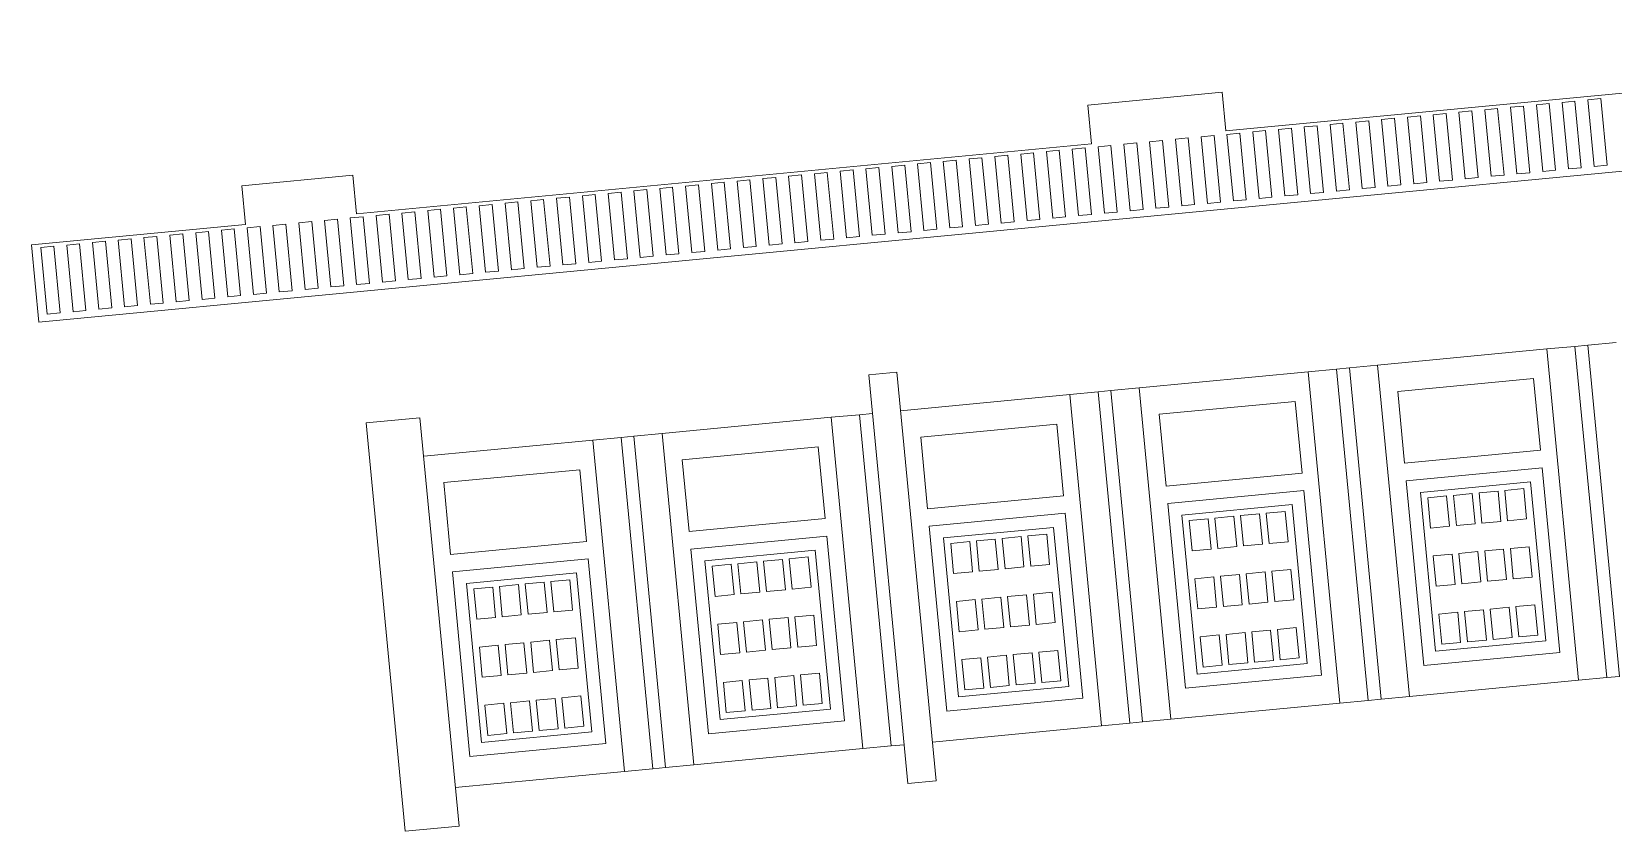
# Model space of a CAD drawing. Header units: millimetres. Extents: x -356 to 984, y -1262 to 367.
# Drawn here: x -305.1 to -183, y -962.8 to -901 of the extents above; entities that cross this region are included whole.
import ezdxf

# ---------------------------------------------------------------- set-up
doc = ezdxf.new("R2010")
doc.units = ezdxf.units.MM

msp = doc.modelspace()

# ---------------------------------------------------------------- linework, layer by layer
at = {"color": 7, "linetype": 'Continuous', "lineweight": 15}
for p, q in [((-212.9, -908.7), (-132.51, -901.03)), ((-304.55, -923.48), (-113.13, -905.21)), ((-223.56, -906.71), (-213.19, -905.72)), ((-213.19, -905.72), (-212.9, -908.7)), ((-184.94, -906.31), (-183.95, -906.21)), ((-183.95, -906.21), (-183.46, -911.36)), ((-223.56, -906.71), (-223.27, -909.69)), ((-196.89, -907.45), (-195.89, -907.35)), ((-196.4, -912.59), (-196.89, -907.45)), ((-195.89, -907.35), (-195.4, -912.5)), ((-194.9, -907.26), (-193.9, -907.16)), ((-194.41, -912.4), (-194.9, -907.26)), ((-193.9, -907.16), (-193.41, -912.31)), ((-192.91, -907.07), (-191.91, -906.97)), ((-192.41, -912.21), (-192.91, -907.07)), ((-191.91, -906.97), (-191.42, -912.12)), ((-190.92, -906.88), (-189.92, -906.78)), ((-190.42, -912.02), (-190.92, -906.88)), ((-189.92, -906.78), (-189.43, -911.93)), ((-188.92, -906.69), (-187.93, -906.59)), ((-188.43, -911.83), (-188.92, -906.69)), ((-187.93, -906.59), (-187.44, -911.74)), ((-186.93, -906.5), (-185.94, -906.4)), ((-186.44, -911.64), (-186.93, -906.5)), ((-185.94, -906.4), (-185.45, -911.55)), ((-184.45, -911.45), (-184.94, -906.31)), ((-210.82, -908.78), (-209.83, -908.68)), ((-209.83, -908.68), (-209.34, -913.83)), ((-208.83, -908.59), (-207.84, -908.49)), ((-208.34, -913.73), (-208.83, -908.59)), ((-207.84, -908.49), (-207.35, -913.64)), ((-206.84, -908.4), (-205.85, -908.3)), ((-206.35, -913.54), (-206.84, -908.4)), ((-205.85, -908.3), (-205.36, -913.45)), ((-204.85, -908.21), (-203.86, -908.11)), ((-204.36, -913.35), (-204.85, -908.21)), ((-203.86, -908.11), (-203.36, -913.26)), ((-202.86, -908.02), (-201.87, -907.92)), ((-202.37, -913.16), (-202.86, -908.02)), ((-201.87, -907.92), (-201.37, -913.07)), ((-200.87, -907.83), (-199.87, -907.73)), ((-200.38, -912.97), (-200.87, -907.83)), ((-199.87, -907.73), (-199.38, -912.88)), ((-198.88, -907.64), (-197.88, -907.54)), ((-198.39, -912.78), (-198.88, -907.64)), ((-197.88, -907.54), (-197.39, -912.69)), ((-280.04, -915.11), (-223.27, -909.69)), ((-222.77, -909.92), (-221.77, -909.82)), ((-222.28, -915.06), (-222.77, -909.92)), ((-221.77, -909.82), (-221.28, -914.97)), ((-220.78, -909.73), (-219.78, -909.63)), ((-220.29, -914.87), (-220.78, -909.73)), ((-219.78, -909.63), (-219.29, -914.78)), ((-218.79, -909.54), (-217.79, -909.44)), ((-218.3, -914.68), (-218.79, -909.54)), ((-217.79, -909.44), (-217.3, -914.59)), ((-216.8, -909.35), (-215.8, -909.25)), ((-216.31, -914.49), (-216.8, -909.35)), ((-215.8, -909.25), (-215.31, -914.4)), ((-214.81, -909.16), (-213.81, -909.06)), ((-214.32, -914.3), (-214.81, -909.16)), ((-213.81, -909.06), (-213.32, -914.21)), ((-212.82, -908.97), (-211.82, -908.87)), ((-212.32, -914.11), (-212.82, -908.97)), ((-211.82, -908.87), (-211.33, -914.02)), ((-210.33, -913.92), (-210.82, -908.78)), ((-236.71, -911.25), (-235.71, -911.15)), ((-235.71, -911.15), (-235.22, -916.3)), ((-234.72, -911.06), (-233.72, -910.96)), ((-234.22, -916.2), (-234.72, -911.06)), ((-233.72, -910.96), (-233.23, -916.11)), ((-232.72, -910.87), (-231.73, -910.77)), ((-232.23, -916.01), (-232.72, -910.87)), ((-231.73, -910.77), (-231.24, -915.92)), ((-230.73, -910.68), (-229.74, -910.58)), ((-230.24, -915.82), (-230.73, -910.68)), ((-229.74, -910.58), (-229.25, -915.73)), ((-228.74, -910.49), (-227.75, -910.39)), ((-228.25, -915.63), (-228.74, -910.49)), ((-227.75, -910.39), (-227.26, -915.54)), ((-226.75, -910.3), (-225.76, -910.2)), ((-226.26, -915.44), (-226.75, -910.3)), ((-225.76, -910.2), (-225.27, -915.35)), ((-224.76, -910.11), (-223.77, -910.01)), ((-224.27, -915.25), (-224.76, -910.11)), ((-223.77, -910.01), (-223.27, -915.16)), ((-288.89, -912.95), (-280.32, -912.13)), ((-280.32, -912.13), (-280.04, -915.11)), ((-248.65, -912.39), (-247.66, -912.29)), ((-248.16, -917.53), (-248.65, -912.39)), ((-247.66, -912.29), (-247.17, -917.44)), ((-246.66, -912.2), (-245.67, -912.1)), ((-246.17, -917.34), (-246.66, -912.2)), ((-245.67, -912.1), (-245.17, -917.25)), ((-244.67, -912.01), (-243.68, -911.91)), ((-244.18, -917.15), (-244.67, -912.01)), ((-243.68, -911.91), (-243.18, -917.06)), ((-242.68, -911.82), (-241.68, -911.72)), ((-242.19, -916.96), (-242.68, -911.82)), ((-241.68, -911.72), (-241.19, -916.87)), ((-240.69, -911.63), (-239.69, -911.53)), ((-240.2, -916.77), (-240.69, -911.63)), ((-239.69, -911.53), (-239.2, -916.68)), ((-238.7, -911.44), (-237.7, -911.34)), ((-238.21, -916.58), (-238.7, -911.44)), ((-237.7, -911.34), (-237.21, -916.49)), ((-236.22, -916.39), (-236.71, -911.25)), ((-193.41, -912.31), (-194.41, -912.4)), ((-191.42, -912.12), (-192.41, -912.21)), ((-189.43, -911.93), (-190.42, -912.02)), ((-187.44, -911.74), (-188.43, -911.83)), ((-185.45, -911.55), (-186.44, -911.64)), ((-183.46, -911.36), (-184.45, -911.45)), ((-288.89, -912.95), (-288.61, -915.93)), ((-260.6, -913.53), (-259.6, -913.43)), ((-260.11, -918.67), (-260.6, -913.53)), ((-259.6, -913.43), (-259.11, -918.58)), ((-258.61, -913.34), (-257.61, -913.24)), ((-258.12, -918.48), (-258.61, -913.34)), ((-257.61, -913.24), (-257.12, -918.39)), ((-256.62, -913.15), (-255.62, -913.05)), ((-256.13, -918.29), (-256.62, -913.15)), ((-255.62, -913.05), (-255.13, -918.2)), ((-254.63, -912.96), (-253.63, -912.86)), ((-254.13, -918.1), (-254.63, -912.96)), ((-253.63, -912.86), (-253.14, -918.01)), ((-252.63, -912.77), (-251.64, -912.67)), ((-252.14, -917.91), (-252.63, -912.77)), ((-251.64, -912.67), (-251.15, -917.82)), ((-250.64, -912.58), (-249.65, -912.48)), ((-250.15, -917.72), (-250.64, -912.58)), ((-249.65, -912.48), (-249.16, -917.63)), ((-205.36, -913.45), (-206.35, -913.54)), ((-203.36, -913.26), (-204.36, -913.35)), ((-201.37, -913.07), (-202.37, -913.16)), ((-199.38, -912.88), (-200.38, -912.97)), ((-197.39, -912.69), (-198.39, -912.78)), ((-195.4, -912.5), (-196.4, -912.59)), ((-274.53, -914.86), (-273.54, -914.76)), ((-273.54, -914.76), (-273.05, -919.91)), ((-272.54, -914.67), (-271.55, -914.57)), ((-272.05, -919.81), (-272.54, -914.67)), ((-271.55, -914.57), (-271.06, -919.72)), ((-270.55, -914.48), (-269.56, -914.38)), ((-270.06, -919.62), (-270.55, -914.48)), ((-269.56, -914.38), (-269.07, -919.53)), ((-268.56, -914.29), (-267.57, -914.19)), ((-268.07, -919.43), (-268.56, -914.29)), ((-267.57, -914.19), (-267.08, -919.34)), ((-266.57, -914.1), (-265.58, -914)), ((-266.08, -919.24), (-266.57, -914.1)), ((-265.58, -914), (-265.08, -919.15)), ((-264.58, -913.91), (-263.58, -913.81)), ((-264.09, -919.05), (-264.58, -913.91)), ((-263.58, -913.81), (-263.09, -918.96)), ((-262.59, -913.72), (-261.59, -913.62)), ((-262.1, -918.86), (-262.59, -913.72)), ((-261.59, -913.62), (-261.1, -918.77)), ((-219.29, -914.78), (-220.29, -914.87)), ((-217.3, -914.59), (-218.3, -914.68)), ((-215.31, -914.4), (-216.31, -914.49)), ((-213.32, -914.21), (-214.32, -914.3)), ((-211.33, -914.02), (-212.32, -914.11)), ((-209.34, -913.83), (-210.33, -913.92)), ((-207.35, -913.64), (-208.34, -913.73)), ((-305.12, -917.51), (-288.61, -915.93)), ((-286.48, -916), (-285.49, -915.9)), ((-285.99, -921.14), (-286.48, -916)), ((-285.49, -915.9), (-284.99, -921.05)), ((-284.49, -915.81), (-283.49, -915.71)), ((-284, -920.95), (-284.49, -915.81)), ((-283.49, -915.71), (-283, -920.86)), ((-282.5, -915.62), (-281.5, -915.52)), ((-282.01, -920.76), (-282.5, -915.62)), ((-281.5, -915.52), (-281.01, -920.67)), ((-280.51, -915.43), (-279.51, -915.33)), ((-280.02, -920.57), (-280.51, -915.43)), ((-279.51, -915.33), (-279.02, -920.48)), ((-278.52, -915.24), (-277.52, -915.14)), ((-278.03, -920.38), (-278.52, -915.24)), ((-277.52, -915.14), (-277.03, -920.29)), ((-276.53, -915.05), (-275.53, -914.95)), ((-276.03, -920.19), (-276.53, -915.05)), ((-275.53, -914.95), (-275.04, -920.1)), ((-274.04, -920), (-274.53, -914.86)), ((-231.24, -915.92), (-232.23, -916.01)), ((-229.25, -915.73), (-230.24, -915.82)), ((-227.26, -915.54), (-228.25, -915.63)), ((-225.27, -915.35), (-226.26, -915.44)), ((-223.27, -915.16), (-224.27, -915.25)), ((-221.28, -914.97), (-222.28, -915.06)), ((-300.42, -917.33), (-299.42, -917.23)), ((-299.42, -917.23), (-298.93, -922.38)), ((-298.43, -917.14), (-297.43, -917.04)), ((-297.94, -922.29), (-298.43, -917.14)), ((-297.43, -917.04), (-296.94, -922.19)), ((-296.44, -916.95), (-295.44, -916.85)), ((-295.94, -922.1), (-296.44, -916.95)), ((-295.44, -916.85), (-294.95, -922)), ((-294.44, -916.76), (-293.45, -916.66)), ((-293.95, -921.91), (-294.44, -916.76)), ((-293.45, -916.66), (-292.96, -921.81)), ((-292.45, -916.57), (-291.46, -916.47)), ((-291.96, -921.72), (-292.45, -916.57)), ((-291.46, -916.47), (-290.97, -921.62)), ((-290.46, -916.38), (-289.47, -916.28)), ((-289.97, -921.53), (-290.46, -916.38)), ((-289.47, -916.28), (-288.98, -921.43)), ((-288.47, -916.19), (-287.48, -916.09)), ((-287.98, -921.34), (-288.47, -916.19)), ((-287.48, -916.09), (-286.98, -921.24)), ((-245.17, -917.25), (-246.17, -917.34)), ((-243.18, -917.06), (-244.18, -917.15)), ((-241.19, -916.87), (-242.19, -916.96)), ((-239.2, -916.68), (-240.2, -916.77)), ((-237.21, -916.49), (-238.21, -916.58)), ((-235.22, -916.3), (-236.22, -916.39)), ((-233.23, -916.11), (-234.22, -916.2)), ((-304.55, -923.48), (-305.12, -917.51)), ((-304.4, -917.71), (-303.4, -917.61)), ((-303.91, -922.86), (-304.4, -917.71)), ((-303.4, -917.61), (-302.91, -922.76)), ((-302.41, -917.52), (-301.41, -917.42)), ((-301.92, -922.67), (-302.41, -917.52)), ((-301.41, -917.42), (-300.92, -922.57)), ((-299.93, -922.48), (-300.42, -917.33)), ((-257.12, -918.39), (-258.12, -918.48)), ((-255.13, -918.2), (-256.13, -918.29)), ((-253.14, -918.01), (-254.13, -918.1)), ((-251.15, -917.82), (-252.14, -917.91)), ((-249.16, -917.63), (-250.15, -917.72)), ((-247.17, -917.44), (-248.16, -917.53)), ((-271.06, -919.72), (-272.05, -919.81)), ((-269.07, -919.53), (-270.06, -919.62)), ((-267.08, -919.34), (-268.07, -919.43)), ((-265.08, -919.15), (-266.08, -919.24)), ((-263.09, -918.96), (-264.09, -919.05)), ((-261.1, -918.77), (-262.1, -918.86)), ((-259.11, -918.58), (-260.11, -918.67)), ((-283, -920.86), (-284, -920.95)), ((-281.01, -920.67), (-282.01, -920.76)), ((-279.02, -920.48), (-280.02, -920.57)), ((-277.03, -920.29), (-278.03, -920.38)), ((-275.04, -920.1), (-276.03, -920.19)), ((-273.05, -919.91), (-274.04, -920)), ((-294.95, -922), (-295.94, -922.1)), ((-292.96, -921.81), (-293.95, -921.91)), ((-290.97, -921.62), (-291.96, -921.72)), ((-288.98, -921.43), (-289.97, -921.53)), ((-286.98, -921.24), (-287.98, -921.34)), ((-284.99, -921.05), (-285.99, -921.14)), ((-302.91, -922.76), (-303.91, -922.86)), ((-300.92, -922.57), (-301.92, -922.67)), ((-298.93, -922.38), (-299.93, -922.48)), ((-296.94, -922.19), (-297.94, -922.29)), ((-201.18, -926.8), (-188.12, -925.55)), ((-188.12, -925.55), (-185.94, -925.35)), ((-188.12, -925.55), (-185.67, -951.15)), ((-185.94, -925.35), (-184.94, -925.25)), ((-183.49, -950.94), (-185.94, -925.35)), ((-184.94, -925.25), (-182.76, -925.04)), ((-184.94, -925.25), (-182.5, -950.85)), ((-204.35, -927.11), (-203.36, -927.01)), ((-203.36, -927.01), (-201.18, -926.8)), ((-203.36, -927.01), (-200.91, -952.61)), ((-198.73, -952.4), (-201.18, -926.8)), ((-240.48, -927.54), (-238.3, -927.34)), ((-240.48, -927.54), (-237.46, -959.12)), ((-235.28, -958.91), (-238.3, -927.34)), ((-219.59, -928.56), (-206.53, -927.31)), ((-206.53, -927.31), (-204.35, -927.11)), ((-206.53, -927.31), (-204.09, -952.91)), ((-201.91, -952.7), (-204.35, -927.11)), ((-199.63, -928.84), (-189.13, -927.84)), ((-189.13, -927.84), (-188.6, -933.38)), ((-238.01, -930.32), (-224.95, -929.07)), ((-224.95, -929.07), (-222.77, -928.87)), ((-224.95, -929.07), (-222.5, -954.67)), ((-222.77, -928.87), (-221.77, -928.77)), ((-220.32, -954.46), (-222.77, -928.87)), ((-221.77, -928.77), (-219.59, -928.56)), ((-221.77, -928.77), (-219.33, -954.37)), ((-217.15, -954.16), (-219.59, -928.56)), ((-199.1, -934.38), (-199.63, -928.84)), ((-243.37, -930.83), (-241.19, -930.63)), ((-241.19, -930.63), (-240.19, -930.53)), ((-238.74, -956.22), (-241.19, -930.63)), ((-218.04, -930.6), (-207.54, -929.6)), ((-217.51, -936.14), (-218.04, -930.6)), ((-207.54, -929.6), (-207.01, -935.14)), ((-279.29, -931.25), (-275.13, -930.86)), ((-276.27, -962.82), (-279.29, -931.25)), ((-272.11, -962.43), (-275.13, -930.86)), ((-256.43, -932.08), (-243.37, -930.83)), ((-243.37, -930.83), (-240.92, -956.43)), ((-236.46, -932.36), (-225.96, -931.36)), ((-225.96, -931.36), (-225.43, -936.9)), ((-274.84, -933.84), (-261.78, -932.59)), ((-261.78, -932.59), (-259.6, -932.39)), ((-261.78, -932.59), (-259.33, -958.19)), ((-259.6, -932.39), (-258.61, -932.29)), ((-257.16, -957.98), (-259.6, -932.39)), ((-258.61, -932.29), (-256.43, -932.08)), ((-258.61, -932.29), (-256.16, -957.89)), ((-253.98, -957.68), (-256.43, -932.08)), ((-254.88, -934.12), (-244.37, -933.12)), ((-244.37, -933.12), (-243.84, -938.66)), ((-235.93, -937.9), (-236.46, -932.36)), ((-254.35, -939.66), (-254.88, -934.12)), ((-188.6, -933.38), (-199.1, -934.38)), ((-273.29, -935.88), (-262.79, -934.88)), ((-262.79, -934.88), (-262.26, -940.42)), ((-207.01, -935.14), (-217.51, -936.14)), ((-198.97, -935.73), (-188.47, -934.73)), ((-188.47, -934.73), (-187.1, -949)), ((-272.76, -941.42), (-273.29, -935.88)), ((-217.39, -937.49), (-206.88, -936.49)), ((-206.88, -936.49), (-205.52, -950.76)), ((-197.6, -950.01), (-198.97, -935.73)), ((-197.88, -936.63), (-189.37, -935.82)), ((-196.7, -948.91), (-197.88, -936.63)), ((-195.33, -936.86), (-193.87, -936.72)), ((-193.87, -936.72), (-193.64, -939.06)), ((-193.34, -936.67), (-191.88, -936.53)), ((-193.12, -939.01), (-193.34, -936.67)), ((-191.88, -936.53), (-191.66, -938.87)), ((-191.36, -936.48), (-189.9, -936.34)), ((-191.14, -938.82), (-191.36, -936.48)), ((-189.9, -936.34), (-189.68, -938.68)), ((-189.37, -935.82), (-188.19, -948.1)), ((-225.43, -936.9), (-235.93, -937.9)), ((-216.02, -951.77), (-217.39, -937.49)), ((-216.29, -938.39), (-207.78, -937.58)), ((-207.78, -937.58), (-206.61, -949.86)), ((-197.31, -937.05), (-195.85, -936.91)), ((-197.09, -939.39), (-197.31, -937.05)), ((-195.85, -936.91), (-195.62, -939.25)), ((-195.1, -939.2), (-195.33, -936.86)), ((-243.84, -938.66), (-254.35, -939.66)), ((-235.8, -939.25), (-225.3, -938.25)), ((-234.44, -953.53), (-235.8, -939.25)), ((-225.3, -938.25), (-223.94, -952.52)), ((-215.12, -950.67), (-216.29, -938.39)), ((-215.73, -938.81), (-214.26, -938.67)), ((-215.5, -941.15), (-215.73, -938.81)), ((-214.26, -938.67), (-214.04, -941.01)), ((-213.74, -938.62), (-212.28, -938.48)), ((-213.52, -940.96), (-213.74, -938.62)), ((-212.28, -938.48), (-212.06, -940.82)), ((-211.76, -938.43), (-210.3, -938.29)), ((-211.54, -940.77), (-211.76, -938.43)), ((-210.3, -938.29), (-210.08, -940.63)), ((-209.78, -938.24), (-208.32, -938.1)), ((-209.55, -940.58), (-209.78, -938.24)), ((-208.32, -938.1), (-208.09, -940.44)), ((-195.62, -939.25), (-197.09, -939.39)), ((-193.64, -939.06), (-195.1, -939.2)), ((-191.66, -938.87), (-193.12, -939.01)), ((-189.68, -938.68), (-191.14, -938.82)), ((-262.26, -940.42), (-272.76, -941.42)), ((-254.22, -941.01), (-243.72, -940.01)), ((-243.72, -940.01), (-242.35, -954.28)), ((-234.71, -940.15), (-226.2, -939.34)), ((-233.54, -952.43), (-234.71, -940.15)), ((-234.14, -940.57), (-232.68, -940.43)), ((-232.68, -940.43), (-232.46, -942.77)), ((-232.16, -940.38), (-230.7, -940.24)), ((-231.94, -942.72), (-232.16, -940.38)), ((-230.7, -940.24), (-230.47, -942.58)), ((-230.18, -940.19), (-228.71, -940.05)), ((-229.95, -942.53), (-230.18, -940.19)), ((-228.71, -940.05), (-228.49, -942.39)), ((-228.19, -940), (-226.73, -939.86)), ((-227.97, -942.34), (-228.19, -940)), ((-226.73, -939.86), (-226.51, -942.2)), ((-226.2, -939.34), (-225.03, -951.62)), ((-208.09, -940.44), (-209.55, -940.58)), ((-252.85, -955.29), (-254.22, -941.01)), ((-253.13, -941.91), (-244.62, -941.1)), ((-246.61, -941.76), (-245.15, -941.62)), ((-245.15, -941.62), (-244.92, -943.96)), ((-244.62, -941.1), (-243.44, -953.38)), ((-233.92, -942.91), (-234.14, -940.57)), ((-214.04, -941.01), (-215.5, -941.15)), ((-212.06, -940.82), (-213.52, -940.96)), ((-210.08, -940.63), (-211.54, -940.77)), ((-196.88, -941.54), (-195.42, -941.4)), ((-196.66, -943.88), (-196.88, -941.54)), ((-195.42, -941.4), (-195.2, -943.74)), ((-194.9, -941.35), (-193.44, -941.21)), ((-194.67, -943.69), (-194.9, -941.35)), ((-193.44, -941.21), (-193.21, -943.55)), ((-192.91, -941.16), (-191.45, -941.02)), ((-192.69, -943.5), (-192.91, -941.16)), ((-191.45, -941.02), (-191.23, -943.36)), ((-190.93, -940.97), (-189.47, -940.83)), ((-190.71, -943.31), (-190.93, -940.97)), ((-189.47, -940.83), (-189.25, -943.17)), ((-272.63, -942.77), (-262.13, -941.77)), ((-271.27, -957.05), (-272.63, -942.77)), ((-271.54, -943.67), (-263.03, -942.86)), ((-263.03, -942.86), (-261.86, -955.14)), ((-262.13, -941.77), (-260.77, -956.04)), ((-251.95, -954.19), (-253.13, -941.91)), ((-252.56, -942.33), (-251.1, -942.19)), ((-252.33, -944.67), (-252.56, -942.33)), ((-251.1, -942.19), (-250.87, -944.53)), ((-250.58, -942.14), (-249.11, -942)), ((-250.35, -944.48), (-250.58, -942.14)), ((-249.11, -942), (-248.89, -944.34)), ((-248.59, -941.95), (-247.13, -941.81)), ((-248.37, -944.29), (-248.59, -941.95)), ((-247.13, -941.81), (-246.91, -944.15)), ((-246.39, -944.1), (-246.61, -941.76)), ((-232.46, -942.77), (-233.92, -942.91)), ((-230.47, -942.58), (-231.94, -942.72)), ((-228.49, -942.39), (-229.95, -942.53)), ((-226.51, -942.2), (-227.97, -942.34)), ((-211.33, -942.92), (-209.87, -942.78)), ((-211.11, -945.26), (-211.33, -942.92)), ((-209.87, -942.78), (-209.65, -945.12)), ((-209.35, -942.73), (-207.89, -942.59)), ((-209.12, -945.07), (-209.35, -942.73)), ((-207.89, -942.59), (-207.66, -944.93)), ((-270.37, -955.96), (-271.54, -943.67)), ((-270.97, -944.09), (-269.51, -943.95)), ((-270.75, -946.43), (-270.97, -944.09)), ((-269.51, -943.95), (-269.29, -946.29)), ((-268.99, -943.9), (-267.53, -943.76)), ((-268.77, -946.24), (-268.99, -943.9)), ((-267.53, -943.76), (-267.31, -946.1)), ((-267.01, -943.71), (-265.55, -943.57)), ((-266.78, -946.05), (-267.01, -943.71)), ((-265.55, -943.57), (-265.32, -945.91)), ((-265.03, -943.52), (-263.56, -943.38)), ((-264.8, -945.86), (-265.03, -943.52)), ((-263.56, -943.38), (-263.34, -945.72)), ((-246.91, -944.15), (-248.37, -944.29)), ((-244.92, -943.96), (-246.39, -944.1)), ((-215.3, -943.3), (-213.84, -943.16)), ((-215.07, -945.64), (-215.3, -943.3)), ((-213.84, -943.16), (-213.61, -945.5)), ((-213.31, -943.11), (-211.85, -942.97)), ((-213.09, -945.45), (-213.31, -943.11)), ((-211.85, -942.97), (-211.63, -945.31)), ((-195.2, -943.74), (-196.66, -943.88)), ((-193.21, -943.55), (-194.67, -943.69)), ((-191.23, -943.36), (-192.69, -943.5)), ((-189.25, -943.17), (-190.71, -943.31)), ((-250.87, -944.53), (-252.33, -944.67)), ((-248.89, -944.34), (-250.35, -944.48)), ((-233.71, -945.06), (-232.25, -944.92)), ((-233.49, -947.4), (-233.71, -945.06)), ((-232.25, -944.92), (-232.03, -947.26)), ((-231.73, -944.87), (-230.27, -944.73)), ((-231.51, -947.21), (-231.73, -944.87)), ((-230.27, -944.73), (-230.04, -947.07)), ((-229.75, -944.68), (-228.29, -944.54)), ((-229.52, -947.02), (-229.75, -944.68)), ((-228.29, -944.54), (-228.06, -946.88)), ((-227.76, -944.49), (-226.3, -944.35)), ((-227.54, -946.83), (-227.76, -944.49)), ((-226.3, -944.35), (-226.08, -946.69)), ((-211.63, -945.31), (-213.09, -945.45)), ((-209.65, -945.12), (-211.11, -945.26)), ((-207.66, -944.93), (-209.12, -945.07)), ((-190.5, -945.46), (-189.04, -945.32)), ((-189.04, -945.32), (-188.82, -947.66)), ((-269.29, -946.29), (-270.75, -946.43)), ((-267.31, -946.1), (-268.77, -946.24)), ((-265.32, -945.91), (-266.78, -946.05)), ((-263.34, -945.72), (-264.8, -945.86)), ((-250.15, -946.63), (-248.68, -946.49)), ((-248.68, -946.49), (-248.46, -948.83)), ((-248.16, -946.44), (-246.7, -946.3)), ((-247.94, -948.78), (-248.16, -946.44)), ((-246.7, -946.3), (-246.48, -948.64)), ((-246.18, -946.25), (-244.72, -946.11)), ((-245.96, -948.59), (-246.18, -946.25)), ((-244.72, -946.11), (-244.5, -948.45)), ((-213.61, -945.5), (-215.07, -945.64)), ((-196.45, -946.03), (-194.99, -945.89)), ((-196.23, -948.37), (-196.45, -946.03)), ((-194.99, -945.89), (-194.77, -948.23)), ((-194.47, -945.84), (-193.01, -945.7)), ((-194.24, -948.18), (-194.47, -945.84)), ((-193.01, -945.7), (-192.78, -948.04)), ((-192.49, -945.65), (-191.02, -945.51)), ((-192.26, -947.99), (-192.49, -945.65)), ((-191.02, -945.51), (-190.8, -947.85)), ((-190.28, -947.8), (-190.5, -945.46)), ((-252.13, -946.82), (-250.67, -946.68)), ((-251.91, -949.16), (-252.13, -946.82)), ((-250.67, -946.68), (-250.44, -949.02)), ((-249.92, -948.97), (-250.15, -946.63)), ((-232.03, -947.26), (-233.49, -947.4)), ((-230.04, -947.07), (-231.51, -947.21)), ((-228.06, -946.88), (-229.52, -947.02)), ((-226.08, -946.69), (-227.54, -946.83)), ((-214.87, -947.79), (-213.41, -947.65)), ((-214.64, -950.13), (-214.87, -947.79)), ((-213.41, -947.65), (-213.18, -949.99)), ((-212.88, -947.6), (-211.42, -947.46)), ((-212.66, -949.94), (-212.88, -947.6)), ((-211.42, -947.46), (-211.2, -949.8)), ((-210.9, -947.41), (-209.44, -947.27)), ((-210.68, -949.75), (-210.9, -947.41)), ((-209.44, -947.27), (-209.22, -949.61)), ((-208.92, -947.22), (-207.46, -947.08)), ((-208.7, -949.56), (-208.92, -947.22)), ((-207.46, -947.08), (-207.23, -949.42)), ((-188.82, -947.66), (-190.28, -947.8)), ((-270.54, -948.58), (-269.08, -948.44)), ((-270.32, -950.92), (-270.54, -948.58)), ((-269.08, -948.44), (-268.86, -950.78)), ((-268.56, -948.39), (-267.1, -948.25)), ((-268.34, -950.73), (-268.56, -948.39)), ((-267.1, -948.25), (-266.88, -950.59)), ((-266.58, -948.2), (-265.12, -948.06)), ((-266.36, -950.54), (-266.58, -948.2)), ((-265.12, -948.06), (-264.89, -950.4)), ((-264.6, -948.01), (-263.13, -947.87)), ((-264.37, -950.35), (-264.6, -948.01)), ((-263.13, -947.87), (-262.91, -950.21)), ((-250.44, -949.02), (-251.91, -949.16)), ((-248.46, -948.83), (-249.92, -948.97)), ((-246.48, -948.64), (-247.94, -948.78)), ((-244.5, -948.45), (-245.96, -948.59)), ((-229.32, -949.17), (-227.86, -949.03)), ((-227.86, -949.03), (-227.63, -951.37)), ((-227.33, -948.98), (-225.87, -948.84)), ((-227.11, -951.32), (-227.33, -948.98)), ((-225.87, -948.84), (-225.65, -951.18)), ((-187.1, -949), (-197.6, -950.01)), ((-188.19, -948.1), (-196.7, -948.91)), ((-194.77, -948.23), (-196.23, -948.37)), ((-192.78, -948.04), (-194.24, -948.18)), ((-190.8, -947.85), (-192.26, -947.99)), ((-262.91, -950.21), (-264.37, -950.35)), ((-233.28, -949.55), (-231.82, -949.41)), ((-233.06, -951.89), (-233.28, -949.55)), ((-231.82, -949.41), (-231.6, -951.75)), ((-231.3, -949.36), (-229.84, -949.22)), ((-231.08, -951.7), (-231.3, -949.36)), ((-229.84, -949.22), (-229.62, -951.56)), ((-229.09, -951.51), (-229.32, -949.17)), ((-206.61, -949.86), (-215.12, -950.67)), ((-213.18, -949.99), (-214.64, -950.13)), ((-211.2, -949.8), (-212.66, -949.94)), ((-209.22, -949.61), (-210.68, -949.75)), ((-207.23, -949.42), (-208.7, -949.56)), ((-268.86, -950.78), (-270.32, -950.92)), ((-266.88, -950.59), (-268.34, -950.73)), ((-264.89, -950.4), (-266.36, -950.54)), ((-251.7, -951.31), (-250.24, -951.17)), ((-251.48, -953.65), (-251.7, -951.31)), ((-250.24, -951.17), (-250.01, -953.51)), ((-249.72, -951.12), (-248.26, -950.98)), ((-249.49, -953.46), (-249.72, -951.12)), ((-248.26, -950.98), (-248.03, -953.32)), ((-247.73, -950.93), (-246.27, -950.79)), ((-247.51, -953.27), (-247.73, -950.93)), ((-246.27, -950.79), (-246.05, -953.13)), ((-245.75, -950.74), (-244.29, -950.6)), ((-245.53, -953.08), (-245.75, -950.74)), ((-244.29, -950.6), (-244.07, -952.94)), ((-227.63, -951.37), (-229.09, -951.51)), ((-225.65, -951.18), (-227.11, -951.32)), ((-205.52, -950.76), (-216.02, -951.77)), ((-185.67, -951.15), (-198.73, -952.4)), ((-185.67, -951.15), (-183.49, -950.94)), ((-183.49, -950.94), (-182.5, -950.85)), ((-266.15, -952.69), (-264.69, -952.55)), ((-265.93, -955.03), (-266.15, -952.69)), ((-264.69, -952.55), (-264.46, -954.89)), ((-264.17, -952.5), (-262.71, -952.36)), ((-263.94, -954.84), (-264.17, -952.5)), ((-262.71, -952.36), (-262.48, -954.7)), ((-223.94, -952.52), (-234.44, -953.53)), ((-225.03, -951.62), (-233.54, -952.43)), ((-231.6, -951.75), (-233.06, -951.89)), ((-229.62, -951.56), (-231.08, -951.7)), ((-204.09, -952.91), (-201.91, -952.7)), ((-201.91, -952.7), (-200.91, -952.61)), ((-200.91, -952.61), (-198.73, -952.4)), ((-270.12, -953.07), (-268.65, -952.93)), ((-269.89, -955.41), (-270.12, -953.07)), ((-268.65, -952.93), (-268.43, -955.27)), ((-268.13, -952.88), (-266.67, -952.74)), ((-267.91, -955.22), (-268.13, -952.88)), ((-266.67, -952.74), (-266.45, -955.08)), ((-243.44, -953.38), (-251.95, -954.19)), ((-250.01, -953.51), (-251.48, -953.65)), ((-248.03, -953.32), (-249.49, -953.46)), ((-246.05, -953.13), (-247.51, -953.27)), ((-244.07, -952.94), (-245.53, -953.08)), ((-204.09, -952.91), (-217.15, -954.16)), ((-261.86, -955.14), (-270.37, -955.96)), ((-266.45, -955.08), (-267.91, -955.22)), ((-264.46, -954.89), (-265.93, -955.03)), ((-262.48, -954.7), (-263.94, -954.84)), ((-242.35, -954.28), (-252.85, -955.29)), ((-222.5, -954.67), (-235.56, -955.92)), ((-222.5, -954.67), (-220.32, -954.46)), ((-220.32, -954.46), (-219.33, -954.37)), ((-219.33, -954.37), (-217.15, -954.16)), ((-260.77, -956.04), (-271.27, -957.05)), ((-268.43, -955.27), (-269.89, -955.41)), ((-240.92, -956.43), (-238.74, -956.22)), ((-238.74, -956.22), (-237.74, -956.13)), ((-240.92, -956.43), (-253.98, -957.68)), ((-259.33, -958.19), (-272.4, -959.44)), ((-259.33, -958.19), (-257.16, -957.98)), ((-257.16, -957.98), (-256.16, -957.89)), ((-256.16, -957.89), (-253.98, -957.68)), ((-237.46, -959.12), (-235.28, -958.91)), ((-276.27, -962.82), (-272.11, -962.43))]:
    msp.add_line(p, q, dxfattribs=at)

doc.saveas('drawing.dxf')
